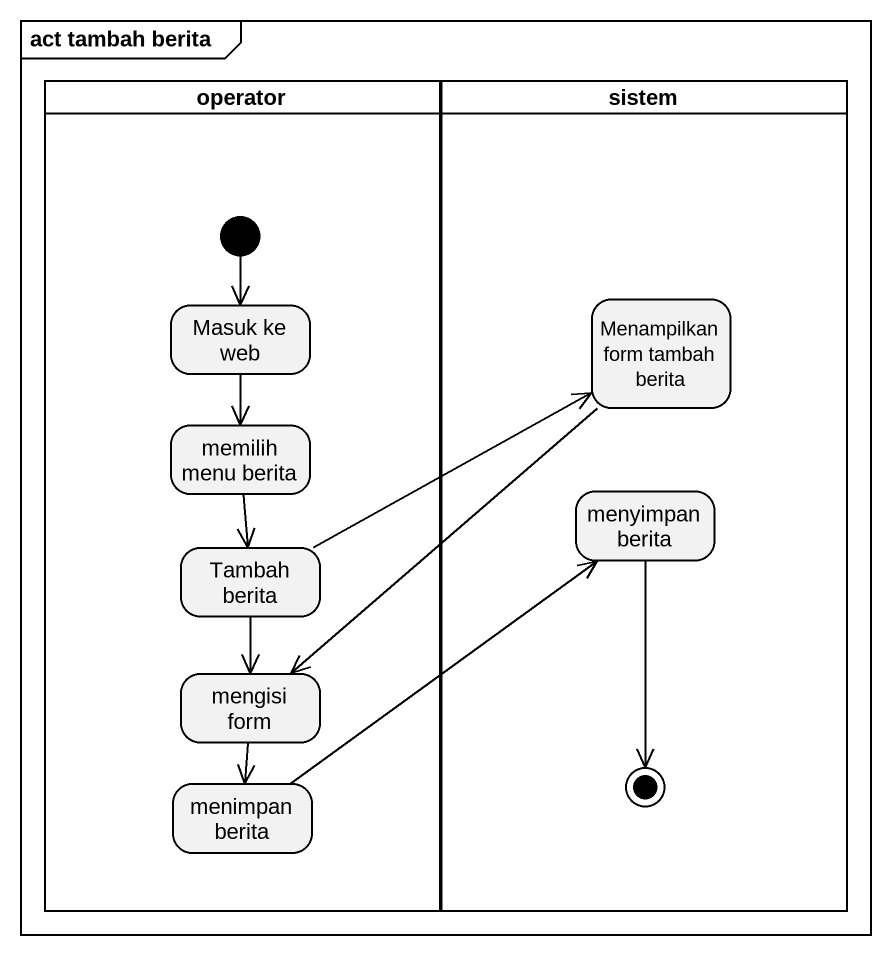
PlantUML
@startuml
mainframe act tambah berita
hide empty description
state operator <<partition>> {
  state "Masuk ke web" as Masuk_ke_web
  state "memilih menu berita" as memilih_menu_berita
  state "Tambah berita" as Tambah_berita
  state "mengisi form" as mengisi_form
  state "menimpan berita" as menimpan_berita
  [*] --> Masuk_ke_web
}
state sistem <<partition>> {
  state "Menampilkan form tambah berita" as Menampilkan_form_tambah
  state "menyimpan berita" as menyimpan_berita
  menyimpan_berita --> [*]
}
Masuk_ke_web --> memilih_menu_berita
Menampilkan_form_tambah --> mengisi_form
memilih_menu_berita --> Tambah_berita
Tambah_berita -right-> Menampilkan_form_tambah
Tambah_berita --> mengisi_form
mengisi_form --> menimpan_berita
menimpan_berita -up-> menyimpan_berita
@enduml
